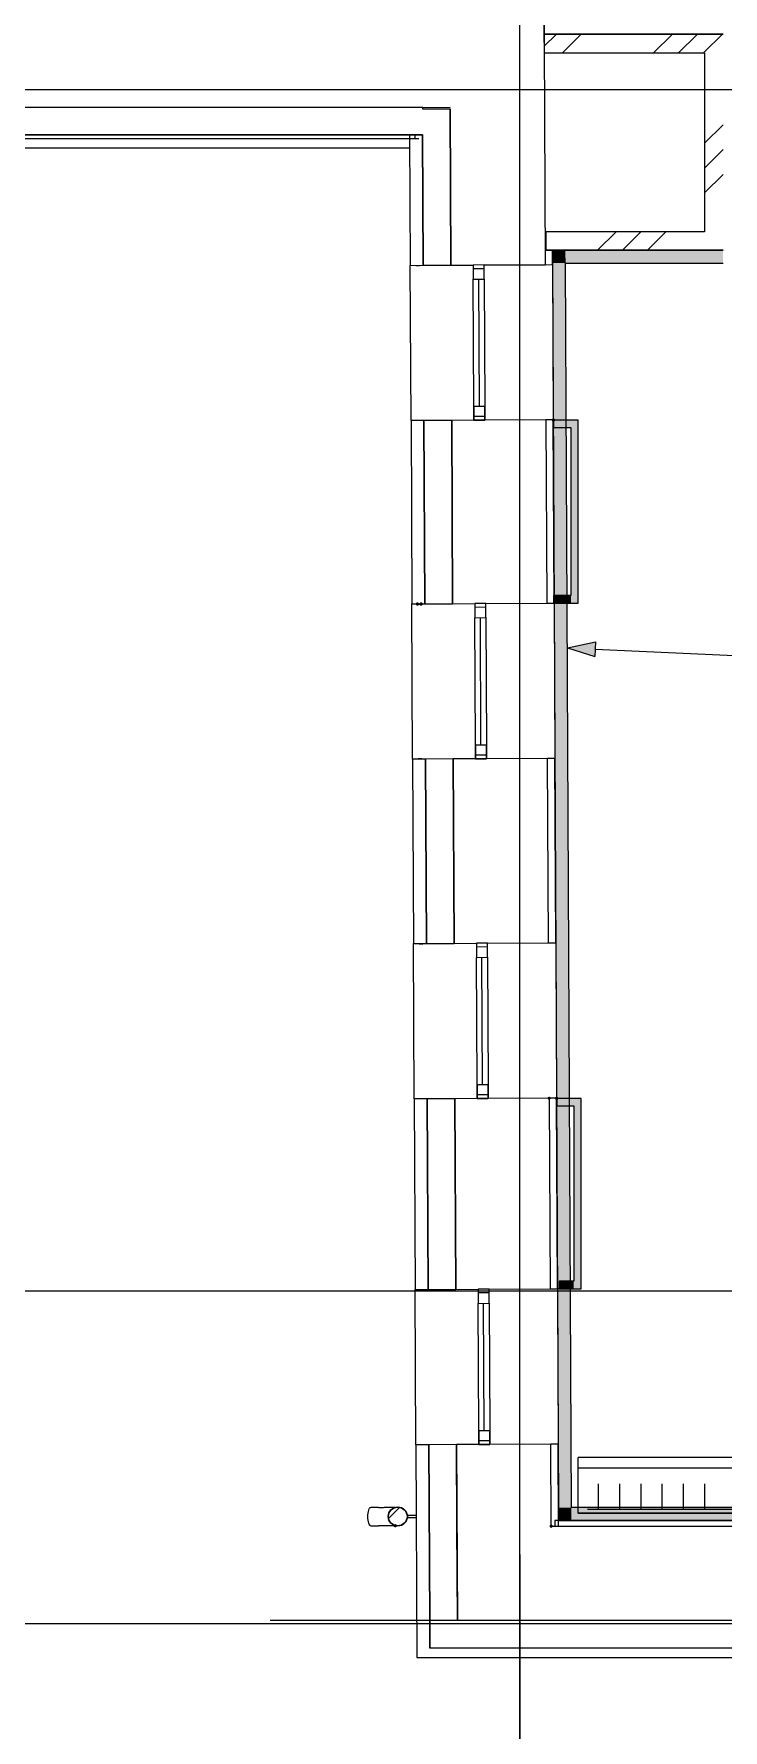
# Model space of a CAD drawing. Header units: millimetres. Extents: x -546 to 1681, y -650 to 1730.
# Drawn here: x 277.4 to 314.7, y 282.1 to 373.9 of the extents above; entities that cross this region are included whole.
import ezdxf

# ---------------------------------------------------------------- set-up
doc = ezdxf.new("R2010")
doc.units = ezdxf.units.MM

msp = doc.modelspace()

# ---------------------------------------------------------------- hatches: boundary and pattern name
at = {"true_color": 0xf1d696}
h = msp.add_hatch(color=41, dxfattribs=at)
h.dxf.hatch_style = 2
h.paths.add_polyline_path([(306.146, 361.472), (305.446, 361.472), (305.442, 362.172)])
h = msp.add_hatch(color=41, dxfattribs=at)
h.dxf.hatch_style = 2
h.paths.add_polyline_path([(305.442, 362.172), (306.142, 362.172), (306.146, 361.472)])
h = msp.add_hatch(color=41, dxfattribs=at)
h.dxf.hatch_style = 2
h.paths.add_polyline_path([(306.146, 361.472), (306.142, 362.172), (314.672, 362.171), (314.672, 361.471)])
h = msp.add_hatch(color=41, dxfattribs=at)
h.dxf.hatch_style = 2
h.paths.add_polyline_path([(306.466, 294.132), (305.766, 294.132), (305.446, 361.472), (306.146, 361.472)])
h = msp.add_hatch(color=7)
h.dxf.hatch_style = 2
h.paths.add_polyline_path([(305.486, 353.067), (305.423, 353.041), (305.396, 352.977), (305.423, 352.914), (305.486, 352.887), (305.501, 352.887), (305.565, 352.914), (305.591, 352.977), (305.565, 353.041), (305.501, 353.067)])
h = msp.add_hatch(color=7)
h.dxf.hatch_style = 2
h.paths.add_polyline_path([(305.501, 352.975), (306.834, 352.978), (306.834, 352.578), (305.501, 352.578)])
h = msp.add_hatch(color=7)
h.dxf.hatch_style = 2
h.paths.add_polyline_path([(306.434, 352.578), (306.834, 352.578), (306.834, 343.083), (306.434, 343.079)])
h = msp.add_hatch(color=7)
h.dxf.hatch_style = 2
h.paths.add_polyline_path([(306.434, 343.479), (306.434, 343.083), (305.533, 343.079), (305.531, 343.479)])
h = msp.add_hatch(color=7)
h.dxf.hatch_style = 2
h.paths.add_polyline_path([(298.043, 343.018), (298.07, 342.955), (298.133, 342.928), (298.197, 342.955), (298.223, 343.018), (298.223, 343.032), (298.197, 343.096), (298.133, 343.122), (298.07, 343.096), (298.043, 343.032)])
h = msp.add_hatch(color=7)
h.dxf.hatch_style = 2
h.paths.add_polyline_path([(298.423, 343.033), (298.397, 343.097), (298.333, 343.123), (298.27, 343.097), (298.243, 343.033), (298.243, 343.019), (298.27, 342.956), (298.333, 342.929), (298.397, 342.956), (298.423, 343.019)])
at = {"true_color": 0x0077b0}
h = msp.add_hatch(color=144, dxfattribs=at)
h.dxf.hatch_style = 2
h.paths.add_polyline_path([(306.256, 340.646), (307.765, 340.978), (307.729, 340.179)])
h = msp.add_hatch(color=7)
h.dxf.hatch_style = 2
h.paths.add_polyline_path([(305.26, 316.375), (305.197, 316.349), (305.17, 316.285), (305.197, 316.222), (305.26, 316.195), (305.325, 316.222), (305.351, 316.285), (305.325, 316.349)])
h = msp.add_hatch(color=7)
h.dxf.hatch_style = 2
h.paths.add_polyline_path([(305.66, 316.367), (305.597, 316.341), (305.57, 316.277), (305.597, 316.214), (305.66, 316.187), (305.675, 316.187), (305.739, 316.214), (305.765, 316.277), (305.739, 316.341), (305.675, 316.367)])
h = msp.add_hatch(color=7)
h.dxf.hatch_style = 2
h.paths.add_polyline_path([(305.675, 316.275), (306.992, 316.279), (306.992, 315.879), (305.675, 315.879)])
h = msp.add_hatch(color=7)
h.dxf.hatch_style = 2
h.paths.add_polyline_path([(306.992, 305.98), (306.592, 305.98), (306.592, 315.879), (306.992, 315.879)])
h = msp.add_hatch(color=7)
h.dxf.hatch_style = 2
h.paths.add_polyline_path([(305.805, 306.38), (306.592, 306.38), (306.592, 305.983), (305.805, 305.98)])
at = {"true_color": 0xf1d696}
h = msp.add_hatch(color=41, dxfattribs=at)
h.dxf.hatch_style = 2
h.paths.add_polyline_path([(306.466, 294.132), (305.772, 293.436), (305.766, 294.132)])
h = msp.add_hatch(color=41, dxfattribs=at)
h.dxf.hatch_style = 2
h.paths.add_polyline_path([(306.466, 294.132), (306.469, 293.432), (305.769, 293.432)])
h = msp.add_hatch(color=41, dxfattribs=at)
h.dxf.hatch_style = 2
h.paths.add_polyline_path([(374.378, 294.132), (374.378, 293.432), (306.469, 293.432), (306.466, 294.132)])
h = msp.add_hatch(color=7)
h.dxf.hatch_style = 2
h.paths.add_polyline_path([(296.94, 293.062), (297.004, 293.089), (297.03, 293.152), (297.004, 293.216), (296.94, 293.242), (296.927, 293.242), (296.864, 293.216), (296.837, 293.152), (296.864, 293.089), (296.927, 293.062)])
h = msp.add_hatch(color=7)
h.dxf.hatch_style = 2
h.paths.add_polyline_path([(305.461, 293.132), (305.435, 293.196), (305.371, 293.222), (305.308, 293.196), (305.281, 293.132), (305.308, 293.066), (305.371, 293.039), (305.435, 293.066)])

# ---------------------------------------------------------------- linework, layer by layer
at = {"color": 7, "lineweight": 0}
for points in [[(303.672, 197.821), (303.672, 730.152)], [(304.946, 410.759), (304.989, 373.403)], [(304.989, 373.403), (304.977, 375.946)], [(304.988, 373.871), (314.672, 373.871)], [(304.991, 373.202), (305.631, 373.841)], [(314.672, 373.841), (304.991, 373.841)], [(304.991, 373.841), (304.991, 372.841)], [(305.98, 372.841), (306.98, 373.841)], [(310.915, 372.841), (311.915, 373.841)], [(312.264, 372.841), (313.264, 373.841)], [(313.672, 372.9), (314.614, 373.841)], [(304.989, 373.403), (305.046, 361.385)], [(304.991, 372.841), (313.672, 372.841)], [(313.614, 372.841), (313.672, 372.9)], [(313.672, 372.841), (313.672, 363.171)], [(187.211, 370.871), (863.726, 370.871)], [(202.529, 370.871), (863.726, 370.871)], [(261.466, 369.907), (298.405, 369.907)], [(298.405, 369.907), (298.406, 369.818)], [(299.905, 369.885), (298.405, 369.878)], [(298.406, 369.818), (299.906, 369.814)], [(299.906, 369.814), (299.946, 361.36)], [(299.946, 361.36), (299.906, 369.814)], [(313.672, 367.965), (314.667, 368.96)], [(298.008, 368.407), (234.458, 368.407)], [(234.458, 368.407), (298.412, 368.407)], [(234.459, 368.207), (298.008, 368.207)], [(298.412, 368.407), (297.712, 368.404)], [(297.712, 368.404), (297.746, 361.35)], [(297.713, 367.707), (297.713, 368.207)], [(298.008, 368.207), (298.008, 368.407)], [(298.212, 368.407), (298.008, 368.407)], [(298.008, 368.207), (298.213, 368.207)], [(298.446, 361.353), (298.412, 368.407)], [(298.412, 368.407), (298.446, 361.353)], [(233.762, 367.707), (297.713, 367.707)], [(313.672, 366.616), (314.668, 367.612)], [(313.672, 365.267), (314.669, 366.264)], [(313.672, 363.171), (305.072, 363.171)], [(305.072, 363.171), (305.072, 362.171)], [(307.878, 362.171), (308.878, 363.171)], [(309.227, 362.171), (310.227, 363.171)], [(310.577, 362.171), (311.577, 363.171)], [(305.442, 362.172), (305.042, 362.171)], [(305.072, 362.171), (305.042, 362.171)], [(305.072, 362.171), (314.672, 362.171)], [(305.446, 361.387), (305.442, 362.172)], [(305.442, 362.172), (305.446, 361.472)], [(314.672, 362.171), (305.442, 362.172)], [(297.746, 361.35), (298.446, 361.353)], [(297.786, 352.95), (297.746, 361.35)], [(298.046, 361.342), (298.246, 361.343)], [(298.446, 361.353), (299.946, 361.36)], [(299.946, 361.36), (301.146, 361.366)], [(301.746, 361.369), (301.146, 361.366)], [(301.746, 361.369), (301.146, 361.366)], [(301.146, 361.366), (301.15, 360.606)], [(301.146, 361.366), (301.15, 360.606)], [(301.747, 361.169), (301.147, 361.166)], [(301.746, 361.369), (305.046, 361.385)], [(301.75, 360.609), (301.746, 361.369)], [(301.75, 360.609), (301.746, 361.369)], [(305.046, 361.385), (305.446, 361.387)], [(305.446, 361.472), (305.766, 294.132)], [(305.446, 361.387), (305.486, 352.987)], [(306.146, 361.472), (314.672, 361.471)], [(306.466, 294.132), (306.146, 361.472)], [(301.15, 360.606), (301.75, 360.609)], [(301.182, 353.726), (301.15, 360.606)], [(301.482, 353.728), (301.45, 360.608)], [(301.75, 360.609), (301.782, 353.729)], [(301.182, 353.726), (301.782, 353.729)], [(301.186, 352.966), (301.182, 353.726)], [(301.182, 353.726), (301.186, 352.966)], [(301.782, 353.729), (301.786, 352.969)], [(301.786, 352.969), (301.782, 353.729)], [(298.486, 352.953), (297.786, 352.95)], [(297.786, 352.95), (297.833, 343.03)], [(299.986, 352.961), (298.486, 352.953)], [(298.533, 343.034), (298.486, 352.953)], [(298.486, 352.953), (298.533, 343.034)], [(301.186, 352.966), (299.986, 352.961)], [(299.986, 352.961), (300.033, 343.041)], [(300.033, 343.041), (299.986, 352.961)], [(301.785, 353.169), (301.185, 353.166)], [(301.786, 352.969), (301.186, 352.966)], [(301.186, 352.966), (301.786, 352.969)], [(305.086, 352.985), (301.786, 352.969)], [(305.486, 352.987), (305.086, 352.985)], [(305.086, 352.985), (305.133, 343.065)], [(305.533, 343.067), (305.486, 352.987)], [(306.834, 352.978), (305.501, 352.978)], [(305.501, 352.978), (305.501, 352.578)], [(305.501, 352.578), (306.434, 352.578)], [(305.851, 352.978), (306.834, 352.983)], [(306.434, 352.578), (306.434, 343.479)], [(306.834, 343.079), (306.834, 352.978)], [(306.434, 343.479), (305.501, 343.479)], [(305.501, 343.479), (305.501, 343.079)], [(297.833, 343.03), (298.533, 343.034)], [(297.873, 334.63), (297.833, 343.03)], [(298.133, 343.018), (298.333, 343.019)], [(298.533, 343.034), (300.033, 343.041)], [(300.033, 343.041), (301.233, 343.046)], [(301.833, 343.049), (301.233, 343.046)], [(301.833, 343.049), (301.233, 343.046)], [(301.233, 343.046), (301.237, 342.286)], [(301.233, 343.046), (301.237, 342.286)], [(301.834, 342.849), (301.234, 342.846)], [(301.833, 343.049), (305.133, 343.065)], [(301.837, 342.289), (301.833, 343.049)], [(301.837, 342.289), (301.833, 343.049)], [(305.133, 343.065), (305.533, 343.067)], [(305.501, 343.079), (306.834, 343.079)], [(305.951, 343.079), (305.533, 343.077)], [(305.533, 343.067), (305.573, 334.667)], [(301.237, 342.286), (301.837, 342.289)], [(301.269, 335.406), (301.237, 342.286)], [(301.569, 335.408), (301.537, 342.288)], [(301.837, 342.289), (301.869, 335.409)], [(301.269, 335.406), (301.869, 335.409)], [(301.273, 334.646), (301.269, 335.406)], [(301.269, 335.406), (301.273, 334.646)], [(301.869, 335.409), (301.873, 334.649)], [(301.873, 334.649), (301.869, 335.409)], [(298.573, 334.634), (297.873, 334.63)], [(297.873, 334.63), (297.921, 324.65)], [(298.373, 334.644), (298.173, 334.643)], [(300.073, 334.641), (298.573, 334.634)], [(298.621, 324.654), (298.573, 334.634)], [(298.573, 334.634), (298.621, 324.654)], [(301.273, 334.646), (300.073, 334.641)], [(300.073, 334.641), (300.121, 324.661)], [(300.121, 324.661), (300.073, 334.641)], [(301.872, 334.849), (301.272, 334.846)], [(301.873, 334.649), (301.273, 334.646)], [(301.273, 334.646), (301.873, 334.649)], [(305.173, 334.665), (301.873, 334.649)], [(305.573, 334.667), (305.173, 334.665)], [(305.22, 324.685), (305.173, 334.665)], [(305.62, 324.687), (305.573, 334.667)], [(297.921, 324.65), (298.621, 324.654)], [(297.961, 316.251), (297.921, 324.65)], [(298.221, 324.643), (298.421, 324.644)], [(298.621, 324.654), (300.121, 324.661)], [(300.121, 324.661), (301.321, 324.667)], [(301.921, 324.669), (301.321, 324.667)], [(301.921, 324.669), (301.321, 324.667)], [(301.321, 324.667), (301.324, 323.907)], [(301.321, 324.667), (301.324, 323.907)], [(301.921, 324.469), (301.321, 324.467)], [(301.921, 324.669), (305.22, 324.685)], [(301.924, 323.909), (301.921, 324.669)], [(301.924, 323.909), (301.921, 324.669)], [(305.22, 324.685), (305.62, 324.687)], [(305.62, 324.687), (305.66, 316.287)], [(301.324, 323.907), (301.924, 323.909)], [(301.357, 317.027), (301.324, 323.907)], [(301.657, 317.028), (301.624, 323.908)], [(301.924, 323.909), (301.957, 317.03)], [(301.357, 317.027), (301.957, 317.03)], [(301.36, 316.267), (301.357, 317.027)], [(301.357, 317.027), (301.36, 316.267)], [(301.957, 317.03), (301.96, 316.27)], [(301.96, 316.27), (301.957, 317.03)], [(298.661, 316.254), (297.961, 316.251)], [(297.961, 316.251), (298.01, 305.931)], [(300.16, 316.261), (298.661, 316.254)], [(298.71, 305.934), (298.661, 316.254)], [(298.661, 316.254), (298.71, 305.934)], [(301.36, 316.267), (300.16, 316.261)], [(300.16, 316.261), (300.21, 305.941)], [(300.21, 305.941), (300.16, 316.261)], [(301.96, 316.47), (301.36, 316.467)], [(301.96, 316.27), (301.36, 316.267)], [(301.36, 316.267), (301.96, 316.27)], [(305.26, 316.285), (301.96, 316.27)], [(305.66, 316.287), (305.26, 316.285)], [(305.26, 316.285), (305.31, 305.965)], [(305.71, 305.967), (305.66, 316.287)], [(306.992, 316.279), (305.675, 316.279)], [(305.675, 316.279), (305.675, 315.879)], [(305.675, 315.879), (306.592, 315.879)], [(306.125, 316.279), (306.992, 316.283)], [(306.592, 315.879), (306.592, 306.38)], [(306.992, 305.98), (306.992, 316.279)], [(187.211, 305.871), (804.173, 305.871)], [(298.01, 305.931), (298.71, 305.934)], [(298.05, 297.531), (298.01, 305.931)], [(298.71, 305.934), (300.21, 305.941)], [(300.21, 305.941), (301.41, 305.947)], [(302.01, 305.95), (301.41, 305.947)], [(302.01, 305.95), (301.41, 305.947)], [(301.41, 305.947), (301.413, 305.187)], [(301.41, 305.947), (301.413, 305.187)], [(302.011, 305.75), (301.411, 305.747)], [(302.01, 305.95), (305.31, 305.965)], [(302.013, 305.19), (302.01, 305.95)], [(302.013, 305.19), (302.01, 305.95)], [(305.31, 305.965), (305.71, 305.967)], [(306.205, 305.98), (305.709, 305.977)], [(305.71, 305.967), (305.749, 297.567)], [(306.592, 306.38), (305.805, 306.38)], [(305.805, 306.38), (305.805, 305.98)], [(305.805, 305.98), (306.992, 305.98)], [(301.413, 305.187), (302.013, 305.19)], [(301.446, 298.307), (301.413, 305.187)], [(301.746, 298.308), (301.713, 305.188)], [(302.013, 305.19), (302.046, 298.31)], [(301.446, 298.307), (302.046, 298.31)], [(301.45, 297.547), (301.446, 298.307)], [(301.446, 298.307), (301.45, 297.547)], [(302.046, 298.31), (302.049, 297.55)], [(302.049, 297.55), (302.046, 298.31)], [(298.75, 297.534), (298.05, 297.531)], [(298.05, 297.531), (298.104, 286.032)], [(298.349, 297.543), (298.549, 297.544)], [(300.25, 297.541), (298.75, 297.534)], [(298.795, 288.032), (298.75, 297.534)], [(298.75, 297.534), (298.795, 288.032)], [(301.45, 297.547), (300.25, 297.541)], [(300.25, 297.541), (300.295, 288.032)], [(300.27, 293.132), (300.25, 297.541)], [(302.049, 297.75), (301.449, 297.747)], [(302.049, 297.55), (301.45, 297.547)], [(301.45, 297.547), (302.049, 297.55)], [(305.349, 297.565), (302.049, 297.55)], [(305.749, 297.567), (305.349, 297.565)], [(305.371, 293.132), (305.349, 297.565)], [(305.771, 293.131), (305.749, 297.567)], [(295.452, 293.646), (295.455, 293.746), (295.463, 293.84), (295.477, 293.925), (295.496, 293.999), (295.518, 294.061), (295.544, 294.107), (295.573, 294.136), (295.604, 294.146)], [(296.029, 294.148), (295.604, 294.146)], [(296.029, 294.148), (296.086, 294.148)], [(296.086, 294.148), (296.142, 294.149)], [(296.142, 294.149), (296.197, 294.149)], [(296.197, 294.149), (296.25, 294.149)], [(296.25, 294.149), (296.303, 294.149)], [(296.303, 294.149), (296.355, 294.15)], [(296.355, 294.15), (296.405, 294.15)], [(296.405, 294.15), (296.454, 294.15)], [(296.454, 294.15), (296.502, 294.15)], [(296.502, 294.15), (296.548, 294.151)], [(296.548, 293.651), (296.559, 293.758), (296.589, 293.856), (296.637, 293.944), (296.701, 294.021), (296.778, 294.084), (296.866, 294.132), (296.964, 294.163), (297.068, 294.173), (297.173, 294.163), (297.27, 294.133), (297.358, 294.085), (297.435, 294.022), (297.499, 293.945), (297.547, 293.857), (297.578, 293.76), (297.588, 293.655)], [(296.548, 294.151), (296.593, 294.151)], [(296.568, 293.651), (296.579, 293.754), (296.608, 293.848), (296.654, 293.933), (296.715, 294.007), (296.789, 294.068), (296.874, 294.114), (296.968, 294.143), (297.068, 294.153), (297.169, 294.143), (297.262, 294.114), (297.347, 294.068), (297.421, 294.008), (297.482, 293.934), (297.529, 293.849), (297.558, 293.756), (297.568, 293.655)], [(296.59, 293.563), (297.166, 294.139)], [(296.593, 294.151), (296.636, 294.151)], [(296.636, 294.151), (296.677, 294.151)], [(296.677, 294.151), (296.716, 294.151)], [(296.716, 294.151), (296.754, 294.152)], [(296.754, 294.152), (296.789, 294.152)], [(296.789, 294.152), (296.823, 294.152)], [(296.823, 294.152), (296.855, 294.152)], [(296.855, 294.152), (296.884, 294.152)], [(296.884, 294.152), (296.912, 294.152)], [(296.912, 294.152), (296.935, 294.152)], [(298.068, 293.708), (297.576, 293.705)], [(305.769, 293.432), (305.766, 294.132)], [(374.378, 294.132), (306.466, 294.132)], [(295.609, 293.146), (295.578, 293.156), (295.549, 293.185), (295.522, 293.231), (295.499, 293.292), (295.48, 293.366), (295.465, 293.451), (295.456, 293.545), (295.452, 293.646)], [(295.609, 293.146), (296.034, 293.148)], [(296.058, 293.148), (296.034, 293.148)], [(296.114, 293.148), (296.058, 293.148)], [(296.169, 293.149), (296.114, 293.148)], [(296.224, 293.149), (296.169, 293.149)], [(296.277, 293.149), (296.224, 293.149)], [(296.33, 293.149), (296.277, 293.149)], [(296.381, 293.15), (296.33, 293.149)], [(296.431, 293.15), (296.381, 293.15)], [(296.479, 293.15), (296.431, 293.15)], [(296.526, 293.15), (296.479, 293.15)], [(296.572, 293.151), (296.526, 293.15)], [(297.588, 293.655), (297.578, 293.548), (297.548, 293.451), (297.5, 293.363), (297.436, 293.286), (297.359, 293.222), (297.271, 293.174), (297.173, 293.144), (297.068, 293.133), (296.964, 293.144), (296.867, 293.174), (296.779, 293.221), (296.702, 293.285), (296.638, 293.361), (296.59, 293.449), (296.559, 293.547), (296.548, 293.651)], [(297.568, 293.655), (297.558, 293.552), (297.529, 293.459), (297.483, 293.374), (297.422, 293.3), (297.348, 293.239), (297.263, 293.193), (297.169, 293.163), (297.068, 293.153), (296.968, 293.163), (296.874, 293.192), (296.79, 293.238), (296.716, 293.299), (296.655, 293.372), (296.608, 293.457), (296.579, 293.551), (296.568, 293.651)], [(296.615, 293.151), (296.572, 293.151)], [(296.658, 293.151), (296.615, 293.151)], [(296.698, 293.151), (296.658, 293.151)], [(296.737, 293.151), (296.698, 293.151)], [(296.773, 293.152), (296.737, 293.151)], [(296.808, 293.152), (296.773, 293.152)], [(296.841, 293.152), (296.808, 293.152)], [(296.872, 293.152), (296.841, 293.152)], [(296.901, 293.152), (296.872, 293.152)], [(296.927, 293.152), (296.901, 293.152)], [(297.577, 293.605), (298.068, 293.608)], [(300.295, 288.032), (300.27, 293.132)], [(305.371, 293.132), (333.183, 293.132)], [(305.371, 293.129), (305.771, 293.131)], [(333.183, 293.432), (305.571, 293.432)], [(305.571, 293.432), (305.571, 293.132)], [(305.769, 293.432), (375.078, 293.432)], [(187.211, 287.871), (807.358, 287.871)], [(298.802, 286.532), (298.795, 288.032)], [(298.795, 288.032), (298.802, 286.532)], [(333.583, 288.032), (300.295, 288.032)], [(333.523, 286.532), (298.802, 286.532)], [(298.104, 286.032), (333.583, 286.032)]]:
    msp.add_lwpolyline(points, dxfattribs=at)
at = {"color": 144, "lineweight": 0, "true_color": 0x0077b0}
for points in [[(306.256, 340.646), (307.765, 340.978)], [(306.256, 340.646), (307.729, 340.179)], [(307.765, 340.978), (307.729, 340.179)], [(307.747, 340.579), (341.868, 339.039)]]:
    msp.add_lwpolyline(points, dxfattribs=at)
at = {"color": 253, "lineweight": 0, "true_color": 0x999999}
for points in [[(321.683, 296.843), (306.833, 296.843)], [(306.833, 293.843), (306.833, 296.843)], [(306.833, 296.283), (321.683, 296.283)], [(307.933, 294.043), (307.933, 295.429)], [(309.083, 294.043), (309.083, 295.429)], [(310.233, 294.043), (310.233, 295.429)], [(311.383, 294.043), (311.383, 295.429)], [(312.533, 294.043), (312.533, 295.429)], [(313.683, 294.043), (313.683, 295.429)], [(321.683, 293.843), (306.833, 293.843)], [(321.683, 293.843), (306.833, 293.843)], [(306.833, 293.843), (321.683, 293.843)], [(306.833, 293.843), (321.683, 293.843)], [(307.333, 294.043), (321.183, 294.043)], [(303.672, 291.598), (303.672, 276.38)], [(306.502, 288.032), (290.157, 288.032)]]:
    msp.add_lwpolyline(points, dxfattribs=at)

doc.saveas('drawing.dxf')
